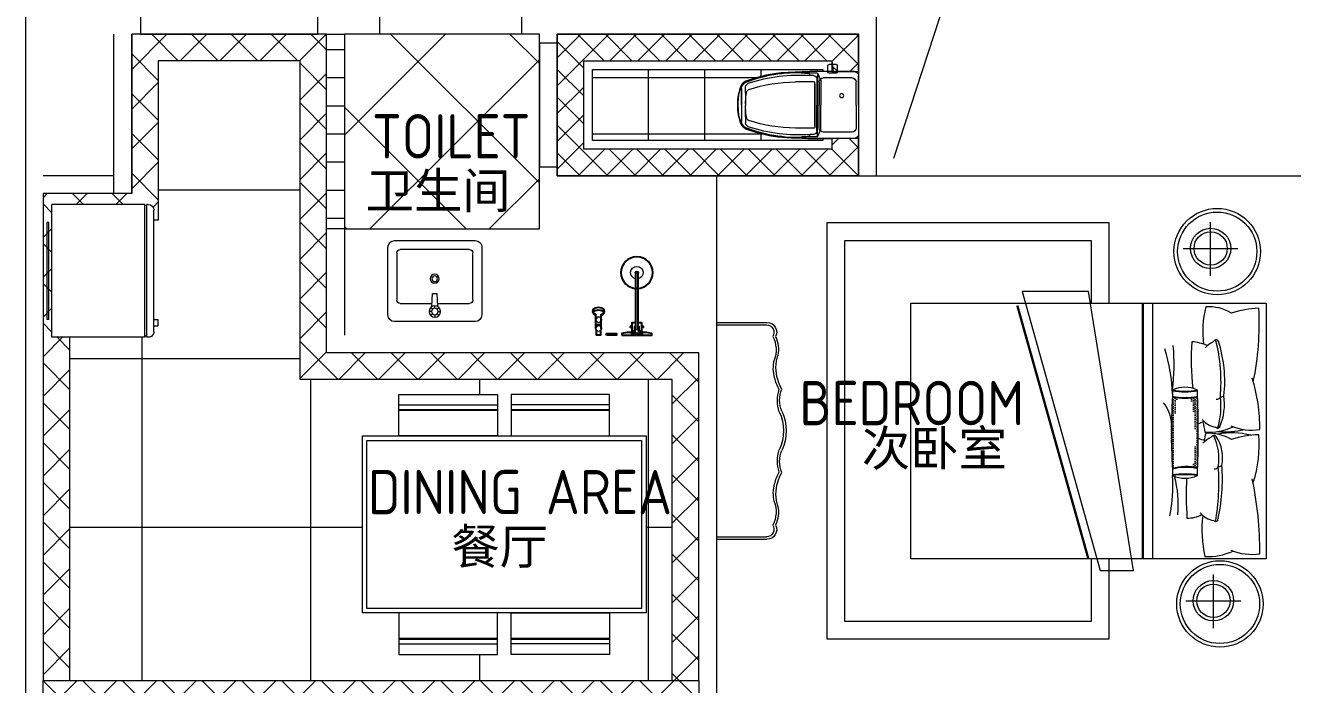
# Model space of a CAD drawing. Extents: x 25752 to 73233, y 27827 to 61602.
# Drawn here: x 40861 to 48011, y 43184 to 46907 of the extents above; entities that cross this region are included whole.
import ezdxf

# ---------------------------------------------------------------- set-up
doc = ezdxf.new("R2010")
doc.units = 0
doc.header["$LTSCALE"] = 1000
doc.header["$MEASUREMENT"] = 0
for name, color, linetype, lineweight in [('DOTE', 1, 'Continuous', 5), ('WALL', 255, 'Continuous', 30), ('五金', 136, 'Continuous', 9), ('家具', 34, 'Continuous', 9), ('居其美业室内陈设图块', 31, 'Continuous', 9), ('配景图块－家具立面', 252, 'Continuous', 9), ('铺地', 8, 'Continuous', 5), ('陈设', 31, 'Continuous', 5)]:
    doc.layers.add(name, color=color, linetype=linetype, lineweight=lineweight)
doc.layers.add('PUB_TEXT', color=7, linetype='Continuous')
doc.layers.add('栏杆', color=55, linetype='Continuous')
doc.styles.get("Standard").update_dxf_attribs({"font": 'gbenor.shx', "bigfont": 'gbcbig.shx'})
pattern_1 = [(45, (-111833.44, -15935.22), (-112.2532, 112.2532), []), (135, (-111833.44, -15935.22), (-112.2532, -112.2532), [])]

# ---------------------------------------------------------------- blocks, each defined once
blk = doc.blocks.new('dfdsf')
at = {"layer": '家具'}
for p, q in [((-5626.5, -27307.3), (-6080.7, -27307.3)), ((-6118.8, -27345.4), (-6118.8, -27726.4)), ((-5588.4, -27726.4), (-5588.4, -27345.4)), ((-6080.7, -27764.5), (-5626.5, -27764.5))]:
    blk.add_line(p, q, dxfattribs=at)
at = {"layer": '家具', "color": 8}
for p, q in [((-5872.4, -27364), (-5885.9, -27364)), ((-5866.9, -27350.6), (-5876.4, -27341.1)), ((-5866.7, -27377.4), (-5876.1, -27387.1)), ((-5853.6, -27345.2), (-5853.6, -27331.7)), ((-5853.6, -27382.8), (-5853.6, -27396.2)), ((-5831.1, -27340.8), (-5840.5, -27350.5)), ((-5830.8, -27386.8), (-5840.3, -27377.3)), ((-5834.8, -27364), (-5821.3, -27364)), ((-6068, -27694.7), (-6068, -27428)), ((-6049, -27408.9), (-5869.2, -27408.9)), ((-5870.1, -27391.7), (-5866.3, -27465.6)), ((-5837.1, -27391.7), (-5840.9, -27465.6)), ((-5838, -27408.9), (-5658.2, -27408.9)), ((-5639.2, -27428), (-5639.2, -27694.7)), ((-5866.3, -27465.6), (-5840.9, -27465.6)), ((-5658.2, -27713.7), (-6049, -27713.7))]:
    blk.add_line(p, q, dxfattribs=at)
for centre, radius in [((-5853.6, -27364), 32.3), ((-5853.6, -27364), 18.8), ((-5854.6, -27548.6), 25.4), ((-5854.6, -27548.6), 16)]:
    blk.add_circle(centre, radius, dxfattribs=at)
at = {"layer": '家具'}
for centre, start, end in [((-6080.7, -27345.4), 90, 180), ((-5626.5, -27345.4), 0, 90), ((-6080.7, -27726.4), 180, 270), ((-5626.5, -27726.4), 270, 0)]:
    blk.add_arc(centre, 38.1, start, end, dxfattribs=at)
at = {"layer": '家具', "color": 8}
for centre, start, end in [((-6049, -27428), 90, 180), ((-5658.2, -27428), 0, 90), ((-6049, -27694.7), 180, 270), ((-5658.2, -27694.7), 270, 0)]:
    blk.add_arc(centre, 19.1, start, end, dxfattribs=at)
blk = doc.blocks.new('A$C37A63D83')
at = {"layer": '家具', "color": 8}
for p, q in [((136.4, 659.7), (322.6, 659.7)), ((229.5, 659.7), (136.4, 659.7)), ((152.1, 636.3), (127.6, 636.3)), ((162, 636.3), (152.1, 636.3)), ((162, 636.3), (229.5, 636.3)), ((297, 636.3), (229.5, 636.3)), ((297, 636.3), (306.9, 636.3)), ((306.9, 636.3), (331.4, 636.3)), ((49.5, 230.4), (49.5, 316.4)), ((99, 250.2), (99, 355.5)), ((360, 250.2), (360, 355.5)), ((49.5, 230.4), (229.5, 230.4)), ((49.5, 230.4), (90.9, 211.5)), ((54, 279), (54, 280.3)), ((63, 274.5), (58.5, 274.5)), ((63, 252.9), (63, 274.5)), ((81, 234.9), (229.5, 234.9)), ((99, 220.5), (229.5, 220.5)), ((229.5, 246.6), (102.6, 246.6)), ((110.7, 246.6), (229.5, 246.6)), ((229.5, 246.6), (356.4, 246.6)), ((348.3, 246.6), (229.5, 246.6)), ((378, 234.9), (229.5, 234.9)), ((409.5, 230.4), (229.5, 230.4)), ((360, 220.5), (229.5, 220.5)), ((409.5, 230.4), (368.1, 211.5)), ((396, 252.9), (396, 274.5)), ((396, 274.5), (400.5, 274.5)), ((37.8, 171.9), (42.3, 171.9)), ((40.5, 153.1), (40.5, 161.7)), ((40.5, 137), (40.5, 146.5)), ((49.5, 125.1), (49.5, 164.7)), ((76.5, 36), (76.5, 198)), ((90.9, 211.5), (229.5, 211.5)), ((368.1, 211.5), (229.5, 211.5)), ((382.5, 36), (382.5, 198)), ((37.8, 117.9), (42.3, 117.9)), ((40.5, 121.2), (40.5, 129.7)), ((229.5, 13.5), (99, 13.5)), ((229.5, 13.5), (360, 13.5))]:
    blk.add_line(p, q, dxfattribs=at)
at = {"layer": '家具'}
for p, q in [((409.5, 230.4), (409.5, 316.4)), ((40.5, 170.1), (40.5, 274.5)), ((405, 279), (405, 280.3)), ((418.5, 22.5), (418.5, 274.5)), ((0, 125.1), (0, 164.7)), ((37.8, 171.9), (7.2, 171.9)), ((37.8, 117.9), (7.2, 117.9)), ((40.5, 22.5), (40.5, 122)), ((229.5, 0), (63, 0)), ((229.5, 0), (396, 0))]:
    blk.add_line(p, q, dxfattribs=at)
at = {"layer": '家具', "color": 8}
blk.add_circle((176.4, 94.5), 11.4, dxfattribs=at)
at = {"layer": '家具'}
for centre, radius, start, end in [((159.1, 596.7), 75.7, 123.74728, 147.26486), ((216.6, 423.2), 256.6, 87.12096, 112.8427), ((242.4, 423.2), 256.6, 67.1573, 92.87904), ((299.9, 596.7), 75.7, 32.73514, 56.25272), ((978.6, 321), 938.6, 160.46268, 171.82378), ((106.7, 630.4), 13.5, 147.26486, 160.46289), ((345.7, 630.4), 13.5, 21.34013, 45.04567), ((352.3, 630.4), 13.5, 19.53711, 32.73514), ((-519.6, 321), 938.7, 8.17733, 19.53711), ((7035.2, 15), 6999.5, 176.39994, 177.87525), ((-6576.2, 15), 6999.5, 2.12475, 3.60006), ((7.2, 164.7), 7.2, 90, 180), ((7.2, 125.1), 7.2, 180, 270), ((63, 22.5), 22.5, 180, 270), ((396, 22.5), 22.5, 270, 0)]:
    blk.add_arc(centre, radius, start, end, dxfattribs=at)
at = {"layer": '家具', "color": 8}
for centre, radius, start, end in [((347, 396.4), 344.2, 131.92233, 134.95433), ((138, 625.7), 34, 87.42069, 128.06865), ((321, 625.7), 34, 51.93135, 92.57931), ((112, 396.4), 344.2, 45.04567, 48.07767), ((823.8, 352.9), 776.2, 158.65987, 172.47632), ((941.9, 340.4), 881.4, 161.70587, 184.28974), ((933.3, 352.9), 834.3, 161.50274, 179.81806), ((113.3, 630.4), 13.5, 134.95433, 158.65987), ((129.6, 611.1), 25.3, 94.61237, 166.25294), ((159.2, 611.8), 18, 109.18125, 161.50274), ((214.4, 386.4), 250, 86.59247, 104.15157), ((244.6, 386.4), 250, 75.84843, 93.40753), ((299.8, 611.8), 18, 18.49726, 70.81875), ((-474.3, 352.9), 834.3, 0.18194, 18.49726), ((329.4, 611.1), 25.3, 13.74706, 85.38763), ((-482.9, 340.4), 881.4, 355.71026, 18.29413), ((-364.8, 352.9), 776.2, 7.52368, 21.34013), ((545.5, 366.9), 499.1, 169.88512, 189.98228), ((-86.5, 366.9), 499.1, 350.01772, 10.11488), ((58.5, 279), 4.5, 180, 270), ((81, 252.9), 18, 180, 270), ((99, 198), 22.5, 90, 180), ((102.6, 250.2), 3.6, 180, 270), ((356.4, 250.2), 3.6, 270, 0), ((360, 198), 22.5, 0, 90), ((378, 252.9), 18, 270, 0), ((400.5, 279), 4.5, 270, 0), ((42.3, 164.7), 7.2, 0, 90), ((42.3, 125.1), 7.2, 270, 0), ((99, 36), 22.5, 180, 270), ((360, 36), 22.5, 270, 0)]:
    blk.add_arc(centre, radius, start, end, dxfattribs=at)
blk = doc.blocks.new('A$C6EA5130D')
at = {"layer": '五金', "lineweight": -3}
for p, q in [((84.5, 353.4), (84.5, 30)), ((94.5, 30), (94.5, 353.4)), ((290.5, 38.3), (290.5, 113.1)), ((320.5, 38.3), (320.5, 113.1)), ((68, 25), (68, 15)), ((111, 25), (111, 15)), ((320.5, 60.3), (290.5, 60.3))]:
    blk.add_line(p, q, dxfattribs=at)
at = {"layer": '五金', "color": 8}
for p, q in [((74.5, 22), (74.5, 15)), ((104.5, 25), (104.5, 15))]:
    blk.add_line(p, q, dxfattribs=at)
at = {"layer": '五金', "lineweight": -3}
for points in [[(174.5, 0), (4.5, 0), (4.5, 10), (34.3, 15), (79.5, 15)], [(61.5, 45.5), (51.5, 45.5), (51.5, 49.5), (61.5, 49.5)], [(74.5, 25), (61.5, 25), (61.5, 70), (84.5, 70)], [(94.5, 70), (117.5, 70), (117.5, 25), (104.5, 25)], [(99.5, 15), (144.8, 15), (174.5, 10), (174.5, 0)], [(117.5, 49.5), (127.5, 49.5), (127.5, 45.5), (117.5, 45.5)], [(293.8, 28.9), (293.8, 0), (317.2, 0), (317.2, 28.9)]]:
    blk.add_lwpolyline(points, dxfattribs=at)
for points in [[(58.5, 0), (58.5, 10), (120.5, 10), (120.5, 0)], [(260.5, 0), (260.5, 10), (204.5, 10), (204.5, 0)]]:
    blk.add_lwpolyline(points, close=True, dxfattribs=at)
at = {"layer": '五金', "color": 8}
for points in [[(79.5, 22), (74.5, 22), (74.5, 50), (84.5, 50)], [(94.5, 50), (104.5, 50), (104.5, 22), (99.5, 22)]]:
    blk.add_lwpolyline(points, dxfattribs=at)
blk.add_lwpolyline([(79.5, 10), (79.5, 30), (99.5, 30), (99.5, 10)], close=True, dxfattribs=at)
at = {"layer": '五金', "lineweight": -3}
blk.add_circle((89.5, 353.4), 89.5, dxfattribs=at)
at = {"layer": '五金', "color": 8}
for centre, radius in [((89.5, 353.4), 5), ((305.5, 87.3), 15), ((305.5, 38.3), 15)]:
    blk.add_circle(centre, radius, dxfattribs=at)
for centre, radius, start, end in [((89.5, 353.4), 35, 278.21321, 261.78679), ((89.5, 353.4), 9, 303.74899, 236.25101), ((305.5, 87.3), 17, 331.92751, 208.07249), ((305.5, 38.3), 17, 151.92751, 226.66408), ((305.5, 38.3), 17, 313.33592, 28.07249)]:
    blk.add_arc(centre, radius, start, end, dxfattribs=at)
at = {"layer": '五金', "lineweight": -3}
for centre, start, end in [((273.9, 107.2), 19.67326, 73.58193), ((337.1, 107.2), 106.41807, 160.32674)]:
    blk.add_arc(centre, 17.7, start, end, dxfattribs=at)
at = {"layer": '五金', "lineweight": -3, "extrusion": (0, 0, -1)}
for centre, major_axis, ratio, start_param, end_param in [((305.5, 135.8), (33.6, 0), 0.612909, 2.761972, 6.662806), ((305.5, 126.3), (-31.4, 0), 0.47884, -1.072899, 4.214492)]:
    blk.add_ellipse(centre, major_axis=major_axis, ratio=ratio, start_param=start_param, end_param=end_param, dxfattribs=at)
blk = doc.blocks.new('A$C075D5F9D')
at = {"layer": '五金', "extrusion": (0, 0, -1), "zscale": -1, "rotation": 270.0000000133402}
blk.add_blockref('A$C6EA5130D', (-442.9, 339.1), dxfattribs=at)
blk = doc.blocks.new('gui-13')
at = {"layer": '陈设', "color": 31}
for p, q in [((-850.7, 0), (850.7, 0)), ((-850.7, 0), (-850.7, -394.8)), ((850.7, 0), (850.7, -394.8))]:
    blk.add_line(p, q, dxfattribs=at)
at = {"layer": '陈设', "color": 8}
for p, q in [((-832.3, 0), (-832.3, -392)), ((832.3, 0), (832.3, -392))]:
    blk.add_line(p, q, dxfattribs=at)
at = {"layer": '陈设', "color": 31}
for centre, radius, start, end in [((-774.6, -394.8), 76, 179.97746, 297.9622), ((774.6, -394.8), 76, 242.0378, 0.02254), ((-638.5, -249), 235.5, 244.74239, 281.45764), ((-496.8, -771.3), 306.5, 72.27649, 108.03944), ((-461.2, -732.5), 259.7, 59.00088, 77.15143), ((-242.3, -727.7), 233.8, 67.59017, 111.37366), ((242.3, -727.7), 233.8, 68.62634, 112.40983), ((461.2, -732.5), 259.7, 102.84857, 120.99912), ((496.8, -771.3), 306.5, 71.96056, 107.72351), ((638.5, -249), 235.5, 258.54236, 295.25761), ((0, -176.3), 368.5, 245.44985, 294.55015)]:
    blk.add_arc(centre, radius, start, end, dxfattribs=at)
at = {"layer": '陈设', "color": 8}
for centre, radius, start, end in [((-771.5, -388.4), 60.9, 183.37481, 301.49293), ((771.5, -388.4), 60.9, 238.50707, 356.62519), ((-633.4, -232.2), 233.7, 242.94166, 289.85478), ((-490.8, -712.9), 268.5, 73.94789, 103.61654), ((-490.9, -795.9), 349, 61.21238, 77.71077), ((-237.3, -743), 267, 70.87216, 108.68152), ((0, -176.8), 347.9, 244.49259, 295.50741), ((237.3, -743), 267, 71.31848, 109.12784), ((490.9, -795.9), 349, 102.28923, 118.78762), ((490.8, -712.9), 268.5, 76.38346, 106.05211), ((633.4, -232.2), 233.7, 250.14522, 297.05834)]:
    blk.add_arc(centre, radius, start, end, dxfattribs=at)
blk = doc.blocks.new('qtg')
at = {"layer": '陈设'}
blk.add_lwpolyline([(131675.2, 1896.9), (131675.2, 1442.2), (130085.8, 1442.2), (130085.8, 3795.2), (131675.2, 3795.2), (131675.2, 3340.5)], dxfattribs=at)
at = {"layer": '陈设', "color": 8}
blk.add_lwpolyline([(131575.2, 1896.9), (131575.2, 1542.2), (130185.8, 1542.2), (130185.8, 3695.2), (131575.2, 3695.2), (131575.2, 3340.5)], dxfattribs=at)
blk = doc.blocks.new('bed-03')
at = {"layer": '陈设'}
h = blk.add_hatch(dxfattribs=at)
h.set_pattern_fill('DOTS', color=8, scale=157.35808, style=0)
h.set_pattern_definition([(360, (4699.224, 22464.162), (4.91744, 9.83488), [0, -9.83488])])
h.paths.add_polyline_path([(193.3, 1512.3, -0.023158), (197.9, 1538.3, 0.017447), (-182.8, 1538.1, -0.030336), (-176.8, 1500.1, -0.109684)])
h.paths.add_polyline_path([(-178.1, 1428.4, -0.021039), (-182.7, 1402.1, 0.024893), (200.7, 1402, -0.013485), (197.1, 1417, -0.065247)])
at = {"layer": '陈设', "linetype": 'Continuous'}
blk.add_line((-685.8, 1295.4), (685.8, 1295.4), dxfattribs=at)
for points in [[(-685.8, 1905), (685.8, 1905), (685.8, 0), (-685.8, 0)], [(749.3, 1193.8), (-749.3, 952.5), (-749.3, 596.9), (749.3, 1016)]]:
    blk.add_lwpolyline(points, close=True, dxfattribs=at)
at = {"layer": '陈设', "linetype": 'Continuous', "const_width": 12.7}
for points in [[(-685.8, 1244.6), (685.8, 1244.6)], [(685.8, 952.5), (-673.1, 571.5)]]:
    blk.add_lwpolyline(points, dxfattribs=at)
at = {"layer": '陈设'}
for centre, radius, start, end in [((-577.9, 291.4), 1576.8, 78.51563, 92.91885), ((-128, 1881.7), 530.4, 181.68246, 197.89123), ((-19.6, 991.8), 879.4, 89.26749, 107.49187), ((-518.6, 1679.5), 523, 21.50182, 21.52014), ((-291.2, 1827.2), 286.3, 337.28886, 8.83607), ((72.4, 1196.7), 671.5, 72.36508, 94.45682), ((550.4, 1881.7), 530.4, 181.68246, 197.89123), ((641.6, 21.3), 1850, 89.47797, 102.03621), ((375.6, 1827.2), 286.3, 337.28886, 8.83607), ((-518.6, 1679.5), 523, 356.00042, 12.19728), ((388.8, 1722), 379.2, 164.5703, 191.44523), ((-433, 1598.1), 233.4, 148.85812, 184.05816), ((-316.9, 1592.2), 324, 357.36898, 24.77774), ((245.4, 1598.1), 233.4, 148.85812, 184.05816), ((349.9, 1592.2), 324, 357.36898, 24.77774), ((-260.6, 727.3), 936.2, 85.18392, 104.06595), ((-269.2, 1008), 675.6, 83.20755, 108.38281), ((-144.9, 1376.3), 305.8, 66.56831, 98.36025), ((-213.4, 1658.6), 31.4, 2.78289, 33.25611), ((-131.5, 1271.1), 392.3, 72.55244, 97.40079), ((-192.9, 1640.1), 22.8, 354.43558, 61.56986), ((-127.8, 1648.9), 108.2, 307.60777, 352.44802), ((148.2, 1363.4), 288.9, 81.37225, 115.44969), ((141.6, 1474.1), 198.2, 77.55266, 124.26048), ((262.2, 741.5), 929.4, 76.61675, 94.81174), ((160.2, 1647.5), 31.4, 2.78289, 33.25611), ((280, 458.9), 1193.4, 80.01932, 94.24788), ((180.7, 1629), 22.8, 354.43558, 61.56986), ((-535.1, 2096.2), 531, 255.7481, 277.42838), ((-285.9, 1731.9), 222.6, 209.74359, 223.86493), ((-210.2, 1487.7), 269, 157.35479, 175.99448), ((-202.4, 1492.4), 169.7, 16.73764, 28.09111), ((-134.2, 2172.8), 611.9, 277.91946, 283.31982), ((143.3, 2096.2), 531, 255.7481, 259.99103), ((226.4, 1720.7), 222.6, 209.74359, 223.86493), ((302, 1476.6), 269, 157.35479, 166.0422), ((372.8, 1637.8), 108.2, 307.60777, 352.44802), ((532.6, 2172.8), 611.9, 262.59536, 283.31982), ((-382.1, 2845.4), 1342.3, 265.87858, 276.54701), ((-81, 1470.4), 153.7, 154.46306, 205.54216), ((9.9, -3914.4), 5455.9, 87.58865, 92.41135), ((-613.7, 1470.4), 399.6, 350.4535, 9.55171), ((-493.1, 1470), 317.7, 347.54723, 12.52165), ((476.5, 1475.9), 285.5, 167.23113, 195.17647), ((686, 1470.3), 451.5, 171.53777, 188.42299), ((91.5, 1470.5), 162, 335.83547, 24.1253), ((298.3, 1481.3), 169.7, 359.93165, 28.09111), ((395.3, 834), 600.1, 84.82231, 104.64378), ((341.1, 3294.3), 1817.6, 267.23363, 274.00158), ((-357.5, 205.3), 1206.7, 83.44339, 94.82037), ((-171.5, 490.7), 912.5, 91.59604, 107.13726), ((9.8, 5250.4), 3853.1, 266.5849, 273.4151), ((-29.3, 1206.9), 191.7, 95.57589, 129.53492), ((282.7, 411.7), 993.4, 79.97993, 92.50113)]:
    blk.add_arc(centre, radius, start, end, dxfattribs=at)
at = {"layer": '陈设', "color": 8}
for centre, radius, start, end in [((-613.7, 1470.4), 403.5, 350.4535, 9.55171), ((-493.1, 1470), 313.8, 347.54723, 12.52165), ((476.5, 1475.9), 281.5, 167.23113, 195.17647), ((686, 1470.3), 455.4, 171.53777, 188.42299)]:
    blk.add_arc(centre, radius, start, end, dxfattribs=at)
at = {"layer": '陈设'}
for points in [[(-482.3, 1649.1), (-489.5, 1638.4), (-485.8, 1630.5), (-479.2, 1621.4)], [(-23.3, 1656.9), (-14.3, 1650.6), (-15.6, 1640.9), (-20.6, 1634.7)], [(30, 1637.9), (22.8, 1627.2), (26.4, 1619.3), (33.1, 1610.3)], [(477.4, 1645.7), (486.4, 1639.5), (485, 1629.8), (480.1, 1623.6)]]:
    blk.add_spline(points, degree=3, dxfattribs=at)
blk = doc.blocks.new('nighttable-03')
at = {"layer": '陈设'}
for p, q in [((0, -193), (0, 193)), ((-188.6, 0), (188.6, 0))]:
    blk.add_line(p, q, dxfattribs=at)
at = {"layer": '陈设', "color": 8}
for p, q in [((-56.6, 103.2), (-56.6, 103.2)), ((-48.7, 119.1), (-48.7, 119.1)), ((-32.8, 119.1), (-32.8, 119.1)), ((-24.9, 134.9), (-24.9, 134.9)), ((-16.9, 119.1), (-16.9, 119.1)), ((-9, 134.9), (-9, 134.9)), ((-1, 150.8), (-1, 150.8)), ((-1, 119.1), (-1, 119.1)), ((6.9, 134.9), (6.9, 134.9)), ((14.8, 150.8), (14.8, 150.8)), ((14.8, 119.1), (14.8, 119.1)), ((22.8, 134.9), (22.8, 134.9)), ((30.7, 150.8), (30.7, 150.8)), ((30.7, 119.1), (30.7, 119.1)), ((38.6, 134.9), (38.6, 134.9)), ((46.6, 150.8), (46.6, 150.8)), ((46.6, 119.1), (46.6, 119.1)), ((54.5, 134.9), (54.5, 134.9)), ((62.5, 150.8), (62.5, 150.8)), ((62.5, 119.1), (62.5, 119.1)), ((70.4, 134.9), (70.4, 134.9)), ((70.4, 103.2), (70.4, 103.2)), ((78.3, 150.8), (78.3, 150.8)), ((78.3, 119.1), (78.3, 119.1)), ((86.3, 134.9), (86.3, 134.9)), ((86.3, 103.2), (86.3, 103.2)), ((94.2, 150.8), (94.2, 150.8)), ((94.2, 119.1), (94.2, 119.1)), ((102.1, 134.9), (102.1, 134.9)), ((102.1, 103.2), (102.1, 103.2)), ((110.1, 119.1), (110.1, 119.1)), ((118, 134.9), (118, 134.9)), ((118, 103.2), (118, 103.2)), ((126, 119.1), (126, 119.1)), ((133.9, 103.2), (133.9, 103.2)), ((149.8, 103.2), (149.8, 103.2)), ((94.2, 87.3), (94.2, 87.3)), ((102.1, 71.4), (102.1, 71.4)), ((110.1, 87.3), (110.1, 87.3)), ((110.1, 55.6), (110.1, 55.6)), ((118, 71.4), (118, 71.4)), ((118, 39.7), (118, 39.7)), ((126, 87.3), (126, 87.3)), ((126, 55.6), (126, 55.6)), ((126, 23.8), (126, 23.8)), ((133.9, 71.4), (133.9, 71.4)), ((133.9, 39.7), (133.9, 39.7)), ((133.9, 7.9), (133.9, 7.9)), ((141.8, 87.3), (141.8, 87.3)), ((141.8, 55.6), (141.8, 55.6)), ((141.8, 23.8), (141.8, 23.8)), ((149.8, 71.4), (149.8, 71.4)), ((149.8, 39.7), (149.8, 39.7)), ((149.8, 7.9), (149.8, 7.9)), ((157.7, 87.3), (157.7, 87.3)), ((157.7, 55.6), (157.7, 55.6)), ((157.7, 23.8), (157.7, 23.8)), ((165.6, 71.4), (165.6, 71.4)), ((165.6, 39.7), (165.6, 39.7)), ((165.6, 7.9), (165.6, 7.9)), ((173.6, 55.6), (173.6, 55.6)), ((173.6, 23.8), (173.6, 23.8)), ((86.3, -87.3), (86.3, -87.3)), ((102.1, -87.3), (102.1, -87.3)), ((110.1, -71.4), (110.1, -71.4)), ((118, -55.6), (118, -55.6)), ((126, -7.9), (126, -7.9)), ((126, -39.7), (126, -39.7)), ((126, -71.4), (126, -71.4)), ((133.9, -23.8), (133.9, -23.8)), ((133.9, -55.6), (133.9, -55.6)), ((141.8, -7.9), (141.8, -7.9)), ((141.8, -39.7), (141.8, -39.7)), ((149.8, -23.8), (149.8, -23.8)), ((149.8, -55.6), (149.8, -55.6)), ((157.7, -7.9), (157.7, -7.9)), ((157.7, -39.7), (157.7, -39.7)), ((165.6, -23.8), (165.6, -23.8)), ((173.6, -7.9), (173.6, -7.9)), ((62.5, -103.2), (62.5, -103.2))]:
    blk.add_line(p, q, dxfattribs=at)
at = {"layer": '陈设'}
for centre, radius in [((-18.6, -46.6), 304.8), ((3.7, -0.4), 142.5)]:
    blk.add_circle(centre, radius, dxfattribs=at)
at = {"layer": '陈设', "color": 8}
for centre, radius in [((-18.6, -46.6), 279.4), ((3.7, -0.4), 117.5)]:
    blk.add_circle(centre, radius, dxfattribs=at)
blk = doc.blocks.new('tr')
at = {"layer": '居其美业室内陈设图块', "color": 8, "linetype": 'Continuous'}
for p, q in [((-570583.1, -756275.3), (-570028.1, -756275.3)), ((-569394.9, -756275.3), (-569949.9, -756275.3)), ((-570583.1, -757625.8), (-570028.1, -757625.8)), ((-569394.9, -757625.8), (-569949.9, -757625.8))]:
    blk.add_line(p, q, dxfattribs=at)
at = {"layer": '居其美业室内陈设图块', "color": 31, "linetype": 'Continuous'}
for points in [[(-570583.1, -756450.6), (-570583.1, -756216.9), (-570028.1, -756216.9), (-570028.1, -756450.6)], [(-569394.9, -756450.6), (-569394.9, -756216.9), (-569949.9, -756216.9), (-569949.9, -756450.6)], [(-570583.1, -757450.6), (-570583.1, -757684.3), (-570028.1, -757684.3), (-570028.1, -757450.6)], [(-569394.9, -757450.6), (-569394.9, -757684.3), (-569949.9, -757684.3), (-569949.9, -757450.6)]]:
    blk.add_lwpolyline(points, close=True, dxfattribs=at)
at = {"layer": '居其美业室内陈设图块', "color": 8, "linetype": 'Continuous', "const_width": 11.7}
for points in [[(-570583.1, -756304.5), (-570028.1, -756304.5)], [(-569394.9, -756304.5), (-569949.9, -756304.5)], [(-570583.1, -757596.6), (-570028.1, -757596.6)], [(-569394.9, -757596.6), (-569949.9, -757596.6)]]:
    blk.add_lwpolyline(points, dxfattribs=at)
at = {"layer": '居其美业室内陈设图块', "flags": 128}
blk.add_lwpolyline([(-570789, -757450.6), (-570789, -756450.6), (-569189, -756450.6), (-569189, -757450.6), (-570789, -757450.6)], dxfattribs=at)
blk.add_lwpolyline([(-570763.6, -757425.2), (-570763.6, -756476), (-569214.4, -756476), (-569214.4, -757425.2)], close=True, dxfattribs=at)
blk = doc.blocks.new('A$C55011AC4')
at = {"layer": 'WALL'}
blk.add_blockref('tr', (569373.9, 757855.4), dxfattribs=at)
blk = doc.blocks.new('A$C0C200289')
for p, q in [((-150, 71.8), (-150, 596.8)), ((600, 596.8), (-150, 596.8)), ((500.3, 622.7), (-48.2, 622.7)), ((-48.2, 613.4), (-48.2, 622.7)), ((500.3, 613.4), (-48.2, 613.4)), ((500.3, 613.4), (500.3, 622.7)), ((600, 71.8), (600, 596.8)), ((-144.1, 71.8), (-150, 71.8)), ((-144.1, 61.8), (-144.1, 71.8)), ((594.1, 61.8), (594.1, 71.8)), ((594.1, 71.8), (600, 71.8)), ((-150, 53.3), (-150, 61.8)), ((-144.1, 61.8), (-150, 61.8)), ((568.5, 21.8), (-118.5, 21.8)), ((499.1, 21.8), (499.1, 0)), ((535.3, 21.8), (535.3, 0)), ((594.1, 61.8), (600, 61.8)), ((600, 53.3), (600, 61.8)), ((499.1, 0), (535.3, 0))]:
    blk.add_line(p, q)
at = {"color": 251}
for p, q in [((594.1, 71.8), (-144.1, 71.8)), ((594.1, 61.8), (-144.1, 61.8))]:
    blk.add_line(p, q, dxfattribs=at)
for centre, start, end in [((-118.5, 53.3), 180, 270), ((568.5, 53.3), 270, 0)]:
    blk.add_arc(centre, 31.5, start, end)

msp = doc.modelspace()

# ---------------------------------------------------------------- hatches: boundary and pattern name
at = {"layer": '铺地'}
h = msp.add_hatch(dxfattribs=at)
h.set_pattern_fill('ANSI37', color=256, scale=100, style=0)
h.set_pattern_definition(pattern_1)
edge = h.paths.add_edge_path()
edge.add_line((41110.7, 45145.7), (41110.7, 43207.5))
edge.add_line((41110.7, 43207.5), (40960.7, 43207.5))
edge.add_line((40960.7, 43207.5), (40960.7, 45957.5))
edge.add_line((40960.7, 45957.5), (41460.7, 45957.5))
edge.add_line((41460.7, 45957.5), (41460.7, 46857.5))
edge.add_line((41460.7, 46857.5), (42560.7, 46857.5))
edge.add_line((42560.7, 46857.5), (42560.7, 45057.5))
edge.add_line((42560.7, 45057.5), (44660.7, 45057.5))
edge.add_line((44660.7, 45057.5), (44660.7, 43207.5))
edge.add_line((44660.7, 43207.5), (44510.7, 43207.5))
edge.add_line((44510.7, 43207.5), (44510.7, 44907.5))
edge.add_line((44510.7, 44907.5), (42410.7, 44907.5))
edge.add_line((42410.7, 44907.5), (42410.7, 46707.5))
edge.add_line((42410.7, 46707.5), (41610.7, 46707.5))
edge.add_line((41610.7, 46707.5), (41610.7, 45807.5))
edge.add_line((41610.7, 45807.5), (41585.6, 45807.5))
edge.add_line((41585.6, 45807.5), (41585.6, 45895.7))
edge.add_line((41585.6, 45895.7), (41008.5, 45895.7))
edge.add_line((41008.5, 45895.7), (41010.7, 45839.6))
edge.add_line((41010.7, 45839.6), (41010.7, 45145.8))
edge.add_line((41010.7, 45145.8), (41110.7, 45145.8))
h = msp.add_hatch(dxfattribs=at)
h.set_pattern_fill('ANSI31', color=256, scale=100, angle=135, style=0)
h.set_pattern_definition([(180, (-111833.44, -15935.22), (-1e-14, -158.75), [])])
h.paths.add_polyline_path([(42660.7, 45757.5), (42560.7, 45757.5), (42560.7, 46857.5), (42660.7, 46857.5)])
h = msp.add_hatch(dxfattribs=at)
h.set_pattern_fill('ANSI31', color=256, scale=100, angle=135, style=0)
h.set_pattern_definition([(180, (-111833.44, -15935.22), (-1e-14, -158.75), [])])
h.paths.add_polyline_path([(42660.7, 45757.5), (42560.7, 45757.5), (42560.7, 46857.5), (42660.7, 46857.5)])
h = msp.add_hatch(dxfattribs=at)
h.set_pattern_fill('ANSI37', color=256, scale=300, style=0)
h.set_pattern_definition([(45, (-111833.44, -15935.2), (-336.7596, 336.7596), []), (135, (-111833.44, -15935.2), (-336.7596, -336.7596), [])])
h.paths.add_polyline_path([(43760.7, 46857.5), (42660.7, 46857.5), (42660.7, 45757.5), (43760.7, 45757.5)])
h = msp.add_hatch(dxfattribs=at)
h.set_pattern_fill('ANSI37', color=256, scale=300, style=0)
h.set_pattern_definition([(45, (-111833.44, -15935.2), (-336.7596, 336.7596), []), (135, (-111833.44, -15935.2), (-336.7596, -336.7596), [])])
h.paths.add_polyline_path([(43760.7, 46857.5), (42660.7, 46857.5), (42660.7, 45757.5), (43760.7, 45757.5)])
h = msp.add_hatch(dxfattribs=at)
h.set_pattern_fill('ANSI37', color=256, scale=70, style=0)
h.set_pattern_definition([(45, (-111833.44, -15935.22), (-78.57724, 78.57724), []), (135, (-111833.44, -15935.22), (-78.57724, -78.57724), [])])
edge = h.paths.add_edge_path()
edge.add_line((45410.7, 46646.5), (45560.7, 46646.5))
edge.add_line((45560.7, 46646.5), (45560.7, 46857.5))
edge.add_line((45560.7, 46857.5), (43860.7, 46857.5))
edge.add_line((43860.7, 46857.5), (43860.7, 46057.5))
edge.add_line((43860.7, 46057.5), (44760.7, 46057.5))
edge.add_line((44760.7, 46057.5), (44760.7, 46057.5))
edge.add_line((44760.7, 46057.5), (45560.7, 46057.5))
edge.add_line((45560.7, 46057.5), (45560.7, 46268.6))
edge.add_line((45560.7, 46268.6), (45538.3, 46268.5))
edge.add_line((45538.3, 46268.5), (45412.2, 46268.5))
edge.add_line((45412.2, 46268.5), (45410.7, 46268.5))
edge.add_line((45410.7, 46268.5), (45410.7, 46207.5))
edge.add_line((45410.7, 46207.5), (44610.7, 46207.5))
edge.add_line((44610.7, 46207.5), (44610.7, 46207.5))
edge.add_line((44610.7, 46207.5), (44010.7, 46207.5))
edge.add_line((44010.7, 46207.5), (44010.7, 46707.5))
edge.add_line((44010.7, 46707.5), (45410.7, 46707.5))
edge.add_line((45410.7, 46707.5), (45419, 46646.5))
h = msp.add_hatch(dxfattribs=at)
h.set_pattern_fill('ANSI37', color=256, scale=70, style=0)
h.set_pattern_definition([(45, (-111833.44, -15935.22), (-78.57724, 78.57724), []), (135, (-111833.44, -15935.22), (-78.57724, -78.57724), [])])
edge = h.paths.add_edge_path()
edge.add_line((45410.7, 46646.5), (45560.7, 46646.5))
edge.add_line((45560.7, 46646.5), (45560.7, 46857.5))
edge.add_line((45560.7, 46857.5), (43860.7, 46857.5))
edge.add_line((43860.7, 46857.5), (43860.7, 46057.5))
edge.add_line((43860.7, 46057.5), (44760.7, 46057.5))
edge.add_line((44760.7, 46057.5), (44760.7, 46057.5))
edge.add_line((44760.7, 46057.5), (45560.7, 46057.5))
edge.add_line((45560.7, 46057.5), (45560.7, 46268.6))
edge.add_line((45560.7, 46268.6), (45538.3, 46268.5))
edge.add_line((45538.3, 46268.5), (45412.2, 46268.5))
edge.add_line((45412.2, 46268.5), (45410.7, 46268.5))
edge.add_line((45410.7, 46268.5), (45410.7, 46207.5))
edge.add_line((45410.7, 46207.5), (44610.7, 46207.5))
edge.add_line((44610.7, 46207.5), (44610.7, 46207.5))
edge.add_line((44610.7, 46207.5), (44010.7, 46207.5))
edge.add_line((44010.7, 46207.5), (44010.7, 46707.5))
edge.add_line((44010.7, 46707.5), (45410.7, 46707.5))
edge.add_line((45410.7, 46707.5), (45419, 46646.5))
h = msp.add_hatch(dxfattribs=at)
h.set_pattern_fill('ANSI37', color=256, scale=600, angle=45, style=0)
h.set_pattern_definition([(90, (-111833.4, -15935.2), (-952.5, 2e-13), []), (180, (-111833.4, -15935.2), (-2e-13, -952.5), [])])
h.paths.add_polyline_path([(44362.8, 43589.1), (44157, 43589.1), (44157, 43355.4), (43602, 43355.4), (43602, 43589.1), (43523.7, 43589.1), (43523.7, 43355.4), (42968.7, 43355.4), (42968.7, 43589.1), (42762.8, 43589.1), (42762.8, 44589.1), (42968.7, 44589.1), (42968.7, 44822.7), (43523.7, 44822.7), (43523.7, 44589.1), (43602, 44589.1), (43602, 44822.7), (44157, 44822.7), (44157, 44589.1), (44362.8, 44589.1)], flags=16)
h.paths.add_polyline_path([(41110.7, 45145.7), (41585.6, 45145.7), (41585.6, 45807.5), (41610.7, 45807.5), (41610.7, 46707.5), (42410.7, 46707.5), (42410.7, 44907.5), (44510.7, 44907.5), (44510.7, 43207.5), (41110.7, 43207.5)])
h = msp.add_hatch(dxfattribs=at)
h.set_pattern_fill('ANSI37', color=256, scale=200, angle=45, style=0)
h.set_pattern_definition([(90, (-111833.44, -15935.22), (-317.5, 3e-14), []), (180, (-111833.44, -15935.22), (-3e-14, -317.5), [])])
h.paths.add_polyline_path([(44560.7, 46257.5), (44560.7, 46257.5), (44060.7, 46257.5), (44060.7, 46657.5), (45360.7, 46657.5), (45360.7, 46646.5), (45302.8, 46646.5), (45267.2, 46645.7), (45243.8, 46644.8), (45125, 46638.6), (45085.2, 46634.2), (45040, 46625.5), (44977.4, 46609.6), (44925.8, 46593), (44910.9, 46581.9), (44901, 46570), (44888.4, 46532.1), (44884.8, 46514.8), (44880.9, 46470.3), (44881.2, 46457.5), (44881.4, 46428.6), (44884.8, 46400.1), (44901, 46345), (44925.8, 46322), (44951.6, 46313.2), (44982.3, 46303.9), (45034.1, 46290.7), (45066.9, 46284), (45106.2, 46277.5), (45183.3, 46273), (45215.6, 46271.4), (45241.3, 46270.3), (45275.7, 46268.9), (45302.4, 46268.5), (45360.7, 46268.5), (45360.7, 46257.5)])
h = msp.add_hatch(dxfattribs=at)
h.set_pattern_fill('ANSI37', color=256, scale=200, angle=45, style=0)
h.set_pattern_definition([(90, (-111833.44, -15935.22), (-317.5, 3e-14), []), (180, (-111833.44, -15935.22), (-3e-14, -317.5), [])])
h.paths.add_polyline_path([(44560.7, 46257.5), (44560.7, 46257.5), (44060.7, 46257.5), (44060.7, 46657.5), (45360.7, 46657.5), (45360.7, 46646.5), (45302.8, 46646.5), (45267.2, 46645.7), (45243.8, 46644.8), (45125, 46638.6), (45085.2, 46634.2), (45040, 46625.5), (44977.4, 46609.6), (44925.8, 46593), (44910.9, 46581.9), (44901, 46570), (44888.4, 46532.1), (44884.8, 46514.8), (44880.9, 46470.3), (44881.2, 46457.5), (44881.4, 46428.6), (44884.8, 46400.1), (44901, 46345), (44925.8, 46322), (44951.6, 46313.2), (44982.3, 46303.9), (45034.1, 46290.7), (45066.9, 46284), (45106.2, 46277.5), (45183.3, 46273), (45215.6, 46271.4), (45241.3, 46270.3), (45275.7, 46268.9), (45302.4, 46268.5), (45360.7, 46268.5), (45360.7, 46257.5)])
h = msp.add_hatch(dxfattribs=at)
h.set_pattern_fill('ANSI37', color=256, scale=100, style=0)
h.set_pattern_definition(pattern_1)
edge = h.paths.add_edge_path()
edge.add_line((44510.7, 39827), (44660.7, 39827))
edge.add_line((44660.7, 39827), (44660.7, 38957.5))
edge.add_line((44660.7, 38957.5), (40960.7, 38957.5))
edge.add_line((40960.7, 38957.5), (40960.7, 43207.5))
edge.add_line((40960.7, 43207.5), (44660.7, 43207.5))
edge.add_line((44660.7, 43207.5), (44660.7, 41378.6))
edge.add_line((44660.7, 41378.6), (44623, 41383.7))
edge.add_line((44623, 41383.7), (44510.7, 41384.1))
edge.add_line((44510.7, 41384.1), (44510.7, 43057.5))
edge.add_line((44510.7, 43057.5), (41110.7, 43057.5))
edge.add_line((41110.7, 43057.5), (41110.7, 41887.2))
edge.add_line((41110.7, 41887.2), (41088.9, 41870))
edge.add_line((41088.9, 41870), (41075.2, 41851.9))
edge.add_line((41075.2, 41851.9), (41071, 41832.6))
edge.add_line((41071, 41832.6), (41052.5, 41827.6))
edge.add_line((41052.5, 41827.6), (41026.8, 41813))
edge.add_line((41026.8, 41813), (41023.1, 41778.6))
edge.add_line((41023.1, 41778.6), (41023.1, 39435.3))
edge.add_line((41023.1, 39435.3), (41026.8, 39423.2))
edge.add_line((41026.8, 39423.2), (41036.4, 39414.9))
edge.add_line((41036.4, 39414.9), (41057.1, 39407.5))
edge.add_line((41057.1, 39407.5), (41071, 39405.7))
edge.add_line((41071, 39405.7), (41076.5, 39381.7))
edge.add_line((41076.5, 39381.7), (41088.9, 39366.2))
edge.add_line((41088.9, 39366.2), (41098.8, 39359.4))
edge.add_line((41098.8, 39359.4), (41110.7, 39351.9))
edge.add_line((41110.7, 39351.9), (41110.7, 39331.8))
edge.add_line((41110.7, 39331.8), (41110.7, 39107.5))
edge.add_line((41110.7, 39107.5), (44510.7, 39107.5))
edge.add_line((44510.7, 39107.5), (44510.7, 39827))
edge.add_line((44510.7, 39827), (44660.7, 39827))
edge.add_line((44660.7, 39827), (44660.7, 38957.5))

# ---------------------------------------------------------------- linework, layer by layer
at = {"layer": 'DOTE'}
for p, q in [((40860.7, 50857.5), (40860.7, 37657.5)), ((45660.7, 50857.5), (45660.7, 46057.5)), ((44760.7, 46057.5), (48060.7, 46057.5)), ((44760.7, 46057.5), (44760.7, 43057.5)), ((42660.7, 45757.5), (42660.7, 45157.5))]:
    msp.add_line(p, q, dxfattribs=at)
at = {"layer": '家具'}
for p, q in [((41360.7, 45957.5), (41360.7, 46857.5)), ((41460.7, 45957.5), (41460.7, 46857.5)), ((41360.7, 46057.5), (40960.7, 46057.5)), ((41460.7, 45957.5), (40960.7, 45957.5))]:
    msp.add_line(p, q, dxfattribs=at)
at = {"layer": '铺地'}
for points in [[(45760.7, 46157.5), (46503.6, 48433.3)], [(45760.7, 46157.5), (46503.6, 48433.3)], [(42560.7, 46857.5), (41460.7, 46857.5), (41460.7, 45957.5), (40960.7, 45957.5), (40960.7, 43207.5), (44660.7, 43207.5), (44660.7, 45057.5), (42560.7, 45057.5), (42560.7, 46857.5)], [(45560.7, 46057.5), (44760.7, 46057.5), (44760.7, 46057.5), (43860.7, 46057.5), (43860.7, 46857.5), (45560.7, 46857.5), (45560.7, 46057.5)], [(45410.7, 46646.5), (45560.7, 46646.5), (45560.7, 46857.5), (43860.7, 46857.5), (43860.7, 46057.5), (44760.7, 46057.5), (44760.7, 46057.5), (45560.7, 46057.5), (45560.7, 46268.6), (45538.3, 46268.5), (45412.2, 46268.5), (45410.7, 46268.5), (45410.7, 46207.5), (44610.7, 46207.5), (44610.7, 46207.5), (44010.7, 46207.5), (44010.7, 46707.5), (45410.7, 46707.5), (45419, 46646.5)], [(45560.7, 46057.5), (44760.7, 46057.5), (44760.7, 46057.5), (43860.7, 46057.5), (43860.7, 46857.5), (45560.7, 46857.5), (45560.7, 46057.5)], [(45410.7, 46646.5), (45560.7, 46646.5), (45560.7, 46857.5), (43860.7, 46857.5), (43860.7, 46057.5), (44760.7, 46057.5), (44760.7, 46057.5), (45560.7, 46057.5), (45560.7, 46268.6), (45538.3, 46268.5), (45412.2, 46268.5), (45410.7, 46268.5), (45410.7, 46207.5), (44610.7, 46207.5), (44610.7, 46207.5), (44010.7, 46207.5), (44010.7, 46707.5), (45410.7, 46707.5), (45419, 46646.5)], [(41110.7, 45145.7), (41110.7, 43207.5), (44510.7, 43207.5), (44510.7, 44907.5), (42410.7, 44907.5), (42410.7, 46707.5), (41610.7, 46707.5), (41610.7, 45807.5), (41585.6, 45807.5)], [(45410.7, 46268.5), (45410.7, 46207.5), (44610.7, 46207.5), (44610.7, 46207.5), (44010.7, 46207.5), (44010.7, 46707.5), (45410.7, 46707.5), (45410.7, 46646.5)], [(45410.7, 46268.5), (45410.7, 46207.5), (44610.7, 46207.5), (44610.7, 46207.5), (44010.7, 46207.5), (44010.7, 46707.5), (45410.7, 46707.5), (45410.7, 46646.5)], [(45360.7, 46268.5), (45360.7, 46257.5), (44560.7, 46257.5), (44560.7, 46257.5), (44060.7, 46257.5), (44060.7, 46657.5), (45360.7, 46657.5), (45360.7, 46646.5)], [(44560.7, 46257.5), (44560.7, 46257.5), (44060.7, 46257.5), (44060.7, 46657.5), (45360.7, 46657.5), (45360.7, 46646.5), (45302.8, 46646.5), (45267.2, 46645.7), (45243.8, 46644.8), (45125, 46638.6), (45085.2, 46634.2), (45040, 46625.5), (44977.4, 46609.6), (44925.8, 46593), (44910.9, 46581.9), (44901, 46570), (44888.4, 46532.1), (44884.8, 46514.8), (44880.9, 46470.3), (44881.2, 46457.5), (44881.4, 46428.6), (44884.8, 46400.1), (44901, 46345), (44925.8, 46322), (44951.6, 46313.2), (44982.3, 46303.9), (45034.1, 46290.7), (45066.9, 46284), (45106.2, 46277.5), (45183.3, 46273), (45215.6, 46271.4), (45241.3, 46270.3), (45275.7, 46268.9), (45302.4, 46268.5), (45360.7, 46268.5), (45360.7, 46257.5), (44560.7, 46257.5)], [(45360.7, 46268.5), (45360.7, 46257.5), (44560.7, 46257.5), (44560.7, 46257.5), (44060.7, 46257.5), (44060.7, 46657.5), (45360.7, 46657.5), (45360.7, 46646.5)], [(44560.7, 46257.5), (44560.7, 46257.5), (44060.7, 46257.5), (44060.7, 46657.5), (45360.7, 46657.5), (45360.7, 46646.5), (45302.8, 46646.5), (45267.2, 46645.7), (45243.8, 46644.8), (45125, 46638.6), (45085.2, 46634.2), (45040, 46625.5), (44977.4, 46609.6), (44925.8, 46593), (44910.9, 46581.9), (44901, 46570), (44888.4, 46532.1), (44884.8, 46514.8), (44880.9, 46470.3), (44881.2, 46457.5), (44881.4, 46428.6), (44884.8, 46400.1), (44901, 46345), (44925.8, 46322), (44951.6, 46313.2), (44982.3, 46303.9), (45034.1, 46290.7), (45066.9, 46284), (45106.2, 46277.5), (45183.3, 46273), (45215.6, 46271.4), (45241.3, 46270.3), (45275.7, 46268.9), (45302.4, 46268.5), (45360.7, 46268.5), (45360.7, 46257.5), (44560.7, 46257.5)], [(45410.7, 46646.5), (45360.7, 46646.5)], [(45410.7, 46646.5), (45360.7, 46646.5)], [(45360.7, 46268.5), (45410.7, 46268.5)], [(45360.7, 46268.5), (45410.7, 46268.5)], [(42660.7, 45757.5), (43760.7, 45757.5)], [(42660.7, 45757.5), (43760.7, 45757.5)]]:
    msp.add_lwpolyline(points, dxfattribs=at)
for points in [[(41510.7, 46857.5), (42510.7, 46857.5), (42510.7, 47057.5), (41510.7, 47057.5)], [(43660.7, 46857.5), (42860.7, 46857.5), (42860.7, 47057.5), (43660.7, 47057.5)], [(43660.7, 46857.5), (42860.7, 46857.5), (42860.7, 47057.5), (43660.7, 47057.5)], [(42660.7, 45757.5), (42560.7, 45757.5), (42560.7, 46857.5), (42660.7, 46857.5)], [(42660.7, 45757.5), (42560.7, 45757.5), (42560.7, 46857.5), (42660.7, 46857.5)], [(43760.7, 46857.5), (42660.7, 46857.5), (42660.7, 45757.5), (43760.7, 45757.5)], [(43760.7, 46857.5), (42660.7, 46857.5), (42660.7, 45757.5), (43760.7, 45757.5)], [(43760.7, 46107.5), (43860.7, 46107.5), (43860.7, 46807.5), (43760.7, 46807.5)], [(43760.7, 46107.5), (43860.7, 46107.5), (43860.7, 46807.5), (43760.7, 46807.5)], [(44660.7, 38957.5), (40960.7, 38957.5), (40960.7, 43207.5), (44660.7, 43207.5)]]:
    msp.add_lwpolyline(points, close=True, dxfattribs=at)

# ---------------------------------------------------------------- block references
at = {"layer": '家具', "xscale": -1}
for name, p, rotation in [('A$C37A63D83', (45560.7, 46687), 90.00000005336084), ('A$C0C200289', (41607.4, 45745.7), 89.99999994663916), ('dfdsf', (49024.7, 17927.4), 180.0000000533608)]:
    msp.add_blockref(name, p, dxfattribs=dict(at, rotation=rotation))
at = {"layer": '家具'}
for name, p in [('qtg', (-84700.9, 41997.9)), ('A$C55011AC4', (44177.9, 43184.2))]:
    msp.add_blockref(name, p, dxfattribs=at)
at = {"layer": '栏杆', "rotation": 270}
msp.add_blockref('A$C075D5F9D', (44061.1, 45600.3), dxfattribs=at)
at = {"layer": '配景图块－家具立面', "color": 8, "xscale": 0.8000000000320142, "yscale": 0.8000000000465661, "zscale": 0.8, "rotation": 90}
for p in [(47547.8, 45644.5), (47563.2, 43654.9)]:
    msp.add_blockref('nighttable-03', p, dxfattribs=at)
at = {"layer": '配景图块－家具立面', "color": 8, "extrusion": (0, 0, -1), "xscale": -1.052493438328383, "yscale": 1.052493438328383, "zscale": -1.052493438320218, "rotation": 90}
msp.add_blockref('bed-03', (-45855.7, 44616.6), dxfattribs=at)
at = {"layer": '陈设', "color": 8, "xscale": -0.7200000000011642, "yscale": 0.7199999999720603, "zscale": 0.7200000000000001, "rotation": 90}
msp.add_blockref('gui-13', (44760.7, 44617.6), dxfattribs=at)

# ---------------------------------------------------------------- texts
at = {"layer": 'PUB_TEXT'}
for s, insert, char_height, width, attachment_point in [('TOILET', (42816.5, 46405.7), 250, 4161.466, 1), ('{\\fSimSun|b0|i0|c134|p2;卫生间}', (42780.6, 46073.8), 200, 4105.676, 1), ('BEDROOM', (46496, 44899.2), 250, 4161.466, 3), ('{\\fSimSun|b0|i0|c134|p2;次卧室}', (46398.2, 44619.4), 200, 4105.676, 3), ('DINING AREA', (42793.4, 44396.7), 250, 4161.466, 1), ('{\\fSimSun|b0|i0|c134|p2;餐厅}', (43263.6, 44064.8), 200, 4105.676, 1)]:
    msp.add_mtext(s, dxfattribs=dict(at, insert=insert, char_height=char_height, width=width, attachment_point=attachment_point))

doc.saveas('drawing.dxf')
